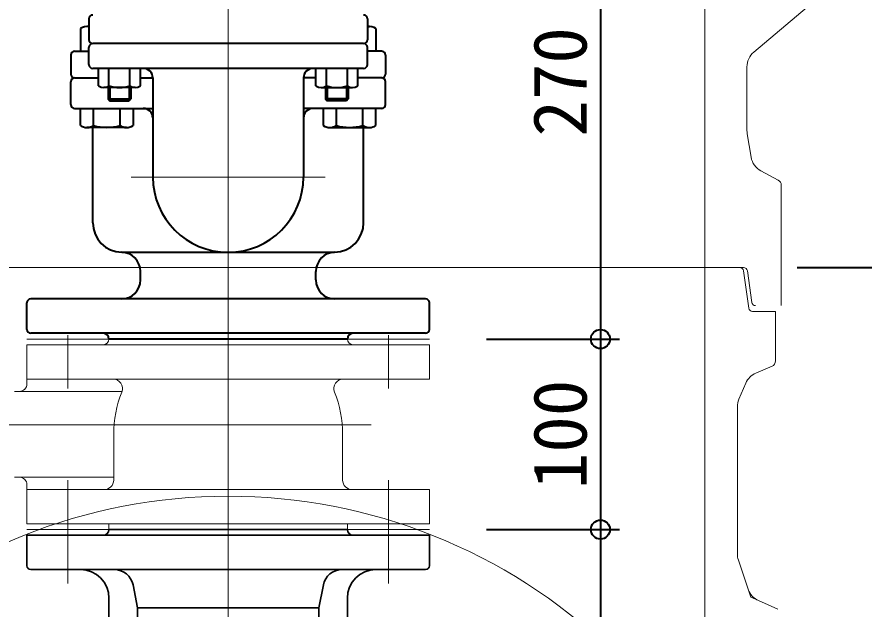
# Model space of a CAD drawing. Units: millimetres at full size, sheet at 1:20. Extents: x -5817 to 7940, y -3160 to 3160.
# Drawn here: x -3446 to -3001.9, y 1970.4 to 2281.1 of the extents above; entities that cross this region are included whole.
import ezdxf
from ezdxf.enums import TextEntityAlignment as Align

# ---------------------------------------------------------------- set-up
doc = ezdxf.new("R2010")
doc.units = ezdxf.units.MM
doc.header["$LTSCALE"] = 20
doc.header["$PDMODE"] = 32
doc.header["$PDSIZE"] = 10
for name, color, linetype, lineweight in [('0-7_TEMP01', 3, 'Continuous', 18), ('0-8_T字管', 6, 'Continuous', 35), ('0-9_躯体', 7, 'Continuous', 9), ('0-B_消火栓', 2, 'Continuous', 40), ('0-E_寸法', 1, 'Continuous', 40), ('1-3_補修弁', 7, 'Continuous', 9)]:
    doc.layers.add(name, color=color, linetype=linetype, lineweight=lineweight)
doc.styles.add('ＭＳ ゴシック', font='')
doc.styles.get('ＭＳ ゴシック').set_extended_font_data('MS Gothic')

msp = doc.modelspace()

# ---------------------------------------------------------------- linework, layer by layer
at = {"layer": '0-7_TEMP01'}
for p, q in [((-3335.25, 2112.14), (-3335.25, 2382.14)), ((-3335.25, 2367.14), (-3335.25, 2097.15)), ((-3284.44, 2197.15), (-3386.06, 2197.15)), ((-3335.25, 2172.15), (-3335.25, 1922.15)), ((-3335.25, 2002.15), (-3335.25, 2132.14)), ((-3440.75, 2112.14), (-3229.75, 2112.14)), ((-3419.25, 2086.15), (-3419.25, 2114.14)), ((-3251.25, 2114.14), (-3251.25, 2086.15)), ((-3522.75, 2067.14), (-3260.25, 2067.14)), ((-3419.25, 2010.14), (-3419.25, 2038.14)), ((-3335.25, 1813.14), (-3335.25, 2034.95)), ((-3251.25, 2038.14), (-3251.25, 2010.14)), ((-3419.25, 1983.89), (-3419.25, 2019.17)), ((-3251.25, 1983.89), (-3251.25, 2019.17)), ((-3440.75, 2012.14), (-3229.75, 2012.14))]:
    msp.add_line(p, q, dxfattribs=at)
at = {"layer": '0-8_T字管'}
for p, q in [((-3397.75, 2012.14), (-3272.75, 2012.14)), ((-3229.75, 2009.14), (-3440.75, 2009.14)), ((-3440.75, 1993.14), (-3440.75, 2009.14)), ((-3229.75, 1993.14), (-3229.75, 2009.14)), ((-3231.75, 1991.15), (-3438.75, 1991.15)), ((-3382.75, 1971.14), (-3385.14, 1983.11)), ((-3287.75, 1971.14), (-3285.35, 1983.11)), ((-3397.75, 1940.96), (-3397.75, 1976.14)), ((-3272.75, 1940.96), (-3272.75, 1976.14)), ((-3382.75, 1927.52), (-3382.75, 1971.14)), ((-3382.75, 1971.14), (-3287.75, 1971.14)), ((-3287.75, 1927.52), (-3287.75, 1971.14))]:
    msp.add_line(p, q, dxfattribs=at)
for centre, radius, start, end in [((-3400.75, 2012.14), 3, 270, 0), ((-3269.75, 2012.14), 3, 180, 270), ((-3438.75, 1993.14), 2, 180, 270), ((-3412.75, 1976.14), 15, 0, 90), ((-3394.95, 1981.15), 10, 11.31, 90), ((-3275.55, 1981.15), 10, 90, 168.69), ((-3257.75, 1976.14), 15, 90, 180), ((-3231.75, 1993.14), 2, 270, 0)]:
    msp.add_arc(centre, radius, start, end, dxfattribs=at)
at = {"layer": '0-9_躯体'}
for p, q in [((-3085.25, 2349.64), (-3085.25, 2149.64)), ((-3005.32, 2308.75), (-3059.65, 2262.64)), ((-3063.25, 2254.96), (-3063.25, 2221.47)), ((-3063.11, 2219.83), (-3061.06, 2207.51)), ((-3055.9, 2200.33), (-3046.84, 2195.49)), ((-3045.25, 2192.85), (-3045.25, 2149.64)), ((-3605.51, 2149.64), (-3335.25, 2149.64)), ((-3335.25, 2149.64), (-3603.51, 2149.64)), ((-3064.99, 2149.64), (-3335.25, 2149.64)), ((-3335.25, 2149.64), (-3066.99, 2149.64)), ((-3085.25, 2149.64), (-3085.25, 1949.64)), ((-3065.01, 2147.92), (-3062.26, 2128.36)), ((-3063.01, 2147.92), (-3060.68, 2131.36)), ((-3045.25, 2149.64), (-3045.25, 2129.64)), ((-3060.28, 2126.64), (-3048.25, 2126.64)), ((-3060.28, 2126.64), (-3048.25, 2126.64)), ((-3048.25, 2126.64), (-3048.25, 2100.62)), ((-3050.07, 2097.87), (-3058.57, 2094.22)), ((-3063.82, 2088.97), (-3067.44, 2080.53)), ((-3068.25, 2076.59), (-3068.25, 1999.27)), ((-3067.74, 1996.11), (-3062.66, 1980.86)), ((-3061.25, 1976.64), (-3062.66, 1980.86))]:
    msp.add_line(p, q, dxfattribs=at)
msp.add_lwpolyline([(-3061.25, 1976.64), (-3057.18, 1974.86), (-3047.05, 1970.43)], dxfattribs=at)
for centre, radius, start, end in [((-3053.25, 2254.96), 10, 129.806, 180), ((-3053.25, 2221.47), 10, 180, 189.462), ((-3051.2, 2209.15), 10, 189.462, 241.928), ((-3048.25, 2192.85), 3, 0, 61.927), ((-3066.99, 2147.64), 2, 7.999, 90), ((-3064.99, 2147.64), 2, 7.999, 90), ((-3060.28, 2128.65), 2, 187.999, 270), ((-3058.7, 2131.65), 2, 187.999, 270), ((-3051.25, 2100.62), 3, 293.199, 0), ((-3054.63, 2085.03), 10, 113.198, 156.801), ((-3058.25, 2076.59), 10, 156.801, 180), ((-3335.25, 1739.65), 290, 90, 133.603), ((-3335.25, 1739.65), 290, 46.397, 90), ((-3058.25, 1999.27), 10, 180, 198.435), ((-3053.16, 1984.03), 10, 198.435, 246.371)]:
    msp.add_arc(centre, radius, start, end, dxfattribs=at)
at = {"layer": '0-B_消火栓'}
for p, q in [((-3408.25, 2280.15), (-3408.25, 2269.15)), ((-3262.25, 2280.15), (-3262.25, 2269.15)), ((-3412.75, 2275.12), (-3412.75, 2263.14)), ((-3412.75, 2275.12), (-3412.75, 2263.14)), ((-3408.25, 2276.14), (-3409.28, 2276.14)), ((-3262.25, 2276.14), (-3261.21, 2276.14)), ((-3257.76, 2275.12), (-3257.76, 2263.14)), ((-3257.76, 2275.12), (-3257.76, 2263.14)), ((-3264.25, 2267.14), (-3406.25, 2267.14)), ((-3417.75, 2261.15), (-3417.75, 2251.14)), ((-3415.75, 2263.14), (-3408.25, 2263.14)), ((-3408.25, 2256.15), (-3408.25, 2265.14)), ((-3262.25, 2256.15), (-3262.25, 2265.14)), ((-3254.75, 2263.14), (-3262.25, 2263.14)), ((-3252.75, 2261.15), (-3252.75, 2251.14)), ((-3264.25, 2254.14), (-3406.25, 2254.14)), ((-3403.22, 2245), (-3403.22, 2254.14)), ((-3397.74, 2245), (-3397.74, 2254.14)), ((-3386.76, 2245), (-3386.76, 2254.14)), ((-3381.28, 2245), (-3381.28, 2254.14)), ((-3289.22, 2245), (-3289.22, 2254.14)), ((-3283.74, 2245), (-3283.74, 2254.14)), ((-3272.76, 2245), (-3272.76, 2254.14)), ((-3267.28, 2245), (-3267.28, 2254.14)), ((-3415.75, 2249.14), (-3403.22, 2249.14)), ((-3381.28, 2249.14), (-3374.75, 2249.14)), ((-3374.75, 2249.14), (-3374.75, 2197.15)), ((-3295.75, 2249.14), (-3295.75, 2197.15)), ((-3289.22, 2249.14), (-3295.75, 2249.14)), ((-3254.75, 2249.14), (-3267.28, 2249.14)), ((-3417.75, 2235.14), (-3417.75, 2247.15)), ((-3384.02, 2244.15), (-3400.48, 2244.15)), ((-3387.19, 2244.15), (-3387.19, 2237.14)), ((-3286.48, 2244.15), (-3270.02, 2244.15)), ((-3283.3, 2244.15), (-3283.3, 2237.14)), ((-3273.19, 2244.15), (-3273.19, 2237.14)), ((-3252.75, 2235.14), (-3252.75, 2247.15)), ((-3398.25, 2238.09), (-3386.25, 2238.09)), ((-3272.25, 2238.09), (-3284.25, 2238.09)), ((-3273.19, 2237.14), (-3283.3, 2237.14)), ((-3415.75, 2233.15), (-3374.75, 2233.15)), ((-3412.75, 2224.16), (-3412.75, 2233.15)), ((-3412.75, 2224.16), (-3412.75, 2233.15)), ((-3405.82, 2224.16), (-3405.82, 2233.15)), ((-3391.96, 2224.16), (-3391.96, 2233.15)), ((-3385.03, 2233.15), (-3385.03, 2224.16)), ((-3254.75, 2233.15), (-3295.75, 2233.15)), ((-3285.46, 2233.15), (-3285.46, 2224.16)), ((-3278.53, 2224.16), (-3278.53, 2233.15)), ((-3264.68, 2224.16), (-3264.68, 2233.15)), ((-3257.76, 2224.16), (-3257.76, 2233.15)), ((-3257.76, 2224.16), (-3257.76, 2233.15)), ((-3388.5, 2223.14), (-3409.28, 2223.14)), ((-3406.25, 2173.14), (-3406.25, 2223.35)), ((-3282, 2223.14), (-3261.21, 2223.14)), ((-3264.25, 2173.14), (-3264.25, 2223.35)), ((-3390.75, 2157.64), (-3279.75, 2157.64)), ((-3381.25, 2143.14), (-3381.25, 2147.65)), ((-3289.25, 2143.14), (-3289.25, 2147.65)), ((-3231.75, 2133.15), (-3438.75, 2133.15)), ((-3440.75, 2117.14), (-3440.75, 2131.15)), ((-3229.75, 2117.14), (-3229.75, 2131.15)), ((-3231.75, 2115.14), (-3438.75, 2115.14)), ((-3272.75, 2112.14), (-3397.75, 2112.14))]:
    msp.add_line(p, q, dxfattribs=at)
for points in [[(-3398.25, 2244.15), (-3398.25, 2238.09), (-3397.3, 2237.14)], [(-3397.3, 2244.15), (-3397.3, 2237.14), (-3387.19, 2237.14)], [(-3386.25, 2244.15), (-3386.25, 2238.09), (-3387.19, 2237.14)], [(-3284.25, 2244.15), (-3284.25, 2238.09), (-3283.3, 2237.14)], [(-3272.25, 2244.15), (-3272.25, 2238.09), (-3273.19, 2237.14)]]:
    msp.add_lwpolyline(points, dxfattribs=at)
for centre, radius, start, end in [((-3406.25, 2280.15), 2, 90, 180), ((-3264.25, 2280.15), 2, 0, 90), ((-3409.28, 2269.76), 6.38, 80.697, 122.867), ((-3261.21, 2269.76), 6.38, 57.133, 99.303), ((-3406.25, 2269.15), 2, 180, 270), ((-3406.25, 2265.14), 2, 90, 180), ((-3264.25, 2269.15), 2, 270, 0), ((-3264.25, 2265.14), 2, 0, 90), ((-3415.75, 2261.15), 2, 90, 180), ((-3254.75, 2261.15), 2, 0, 90), ((-3406.25, 2256.15), 2, 180, 270), ((-3379.75, 2249.14), 5, 0, 90), ((-3290.75, 2249.14), 5, 90, 180), ((-3264.25, 2256.15), 2, 270, 0), ((-3415.75, 2251.14), 2, 180, 270), ((-3415.75, 2247.15), 2, 90, 180), ((-3254.75, 2251.14), 2, 270, 0), ((-3254.75, 2247.15), 2, 0, 90), ((-3400.48, 2248.97), 4.82, 235.33, 304.67), ((-3392.25, 2262.14), 18, 252.259, 287.741), ((-3384.02, 2248.97), 4.82, 235.33, 304.67), ((-3286.48, 2248.97), 4.82, 235.33, 304.67), ((-3278.25, 2262.14), 18, 252.259, 287.741), ((-3270.02, 2248.97), 4.82, 235.33, 304.67), ((-3415.75, 2235.14), 2, 180, 270), ((-3254.75, 2235.14), 2, 270, 0), ((-3379.75, 2228.15), 5, 0, 90), ((-3290.75, 2228.15), 5, 90, 180), ((-3409.28, 2229.52), 6.38, 237.133, 302.867), ((-3398.89, 2247.15), 24, 253.221, 286.779), ((-3388.5, 2229.52), 6.38, 237.133, 302.867), ((-3282, 2229.52), 6.38, 237.133, 302.867), ((-3271.61, 2247.15), 24, 253.221, 286.779), ((-3261.21, 2229.52), 6.38, 237.133, 302.867), ((-3335.25, 2197.15), 39.5, 180, 0), ((-3390.75, 2173.14), 15.5, 180, 268.876), ((-3279.75, 2173.14), 15.5, 271.124, 0), ((-3391.25, 2147.65), 10, 0, 88.876), ((-3279.25, 2147.65), 10, 91.124, 180), ((-3391.25, 2143.14), 10, 270, 0), ((-3279.25, 2143.14), 10, 180, 270), ((-3438.75, 2131.15), 2, 90, 180), ((-3231.75, 2131.15), 2, 0, 90), ((-3438.75, 2117.14), 2, 180, 270), ((-3400.75, 2112.14), 3, 0, 90), ((-3269.75, 2112.14), 3, 90, 180), ((-3231.75, 2117.14), 2, 270, 0)]:
    msp.add_arc(centre, radius, start, end, dxfattribs=at)
at = {"layer": '0-E_寸法'}
for p, q in [((-3140.08, 2382.14), (-3140.08, 2112.14)), ((-3036.98, 2149.64), (-2835.02, 2149.64)), ((-3036.98, 2149.64), (-2835.02, 2149.64)), ((-3199.75, 2112.14), (-3130.08, 2112.14)), ((-3199.75, 2112.14), (-3130.08, 2112.14)), ((-3140.08, 2112.14), (-3140.08, 2012.14)), ((-3199.75, 2012.14), (-3130.08, 2012.14)), ((-3199.75, 2012.14), (-3130.08, 2012.14)), ((-3140.08, 2012.14), (-3140.08, 1859.65))]:
    msp.add_line(p, q, dxfattribs=at)
for p in [(-3140.08, 2112.14), (-3140.08, 2012.14)]:
    msp.add_point(p, dxfattribs=at)
at = {"layer": '1-3_補修弁'}
for p, q in [((-3397.75, 2112.14), (-3272.75, 2112.14)), ((-3440.75, 2109.14), (-3229.75, 2109.14)), ((-3440.75, 2088.64), (-3440.75, 2109.14)), ((-3229.75, 2109.14), (-3229.75, 2091.15)), ((-3335.25, 2091.15), (-3440.75, 2091.15)), ((-3335.25, 2091.15), (-3229.75, 2091.15)), ((-3447.25, 2084.65), (-3390.89, 2084.65)), ((-3395.25, 2038.14), (-3395.25, 2062.14)), ((-3275.25, 2038.14), (-3275.25, 2062.14)), ((-3447.25, 2039.65), (-3395.25, 2039.65)), ((-3440.75, 2035.64), (-3440.75, 2015.14)), ((-3440.75, 2033.15), (-3229.75, 2033.15)), ((-3229.75, 2033.15), (-3229.75, 2015.14)), ((-3229.75, 2015.14), (-3440.75, 2015.14)), ((-3272.75, 2012.14), (-3397.75, 2012.14)), ((-3272.75, 2015.14), (-3272.75, 2012.14))]:
    msp.add_line(p, q, dxfattribs=at)
msp.add_lwpolyline([(-3272.75, 2012.14), (-3397.75, 2012.14), (-3397.75, 2015.14)], dxfattribs=at)
for centre, radius, start, end in [((-3400.75, 2112.14), 3, 270, 0), ((-3269.75, 2112.14), 3, 180, 270), ((-3444.75, 2088.64), 4, 270, 0), ((-3395.65, 2086.15), 5, 338.332, 90), ((-3274.84, 2086.15), 5, 90, 201.668), ((-3335.25, 2062.14), 60, 158.332, 180), ((-3335.25, 2062.14), 60, 0, 21.668), ((-3444.75, 2035.64), 4, 0, 90), ((-3400.25, 2038.14), 5, 270, 0), ((-3270.25, 2038.14), 5, 180, 270)]:
    msp.add_arc(centre, radius, start, end, dxfattribs=at)

# ---------------------------------------------------------------- texts
at = {"layer": '0-E_寸法', "style": 'ＭＳ ゴシック'}
for s, p in [('270', (-3138.86, 2218.34)), ('100', (-3138.86, 2033.34))]:
    msp.add_text(s, height=28.15, rotation=90, dxfattribs=at).set_placement(p, align=Align.BOTTOM_LEFT)

doc.saveas('drawing.dxf')
